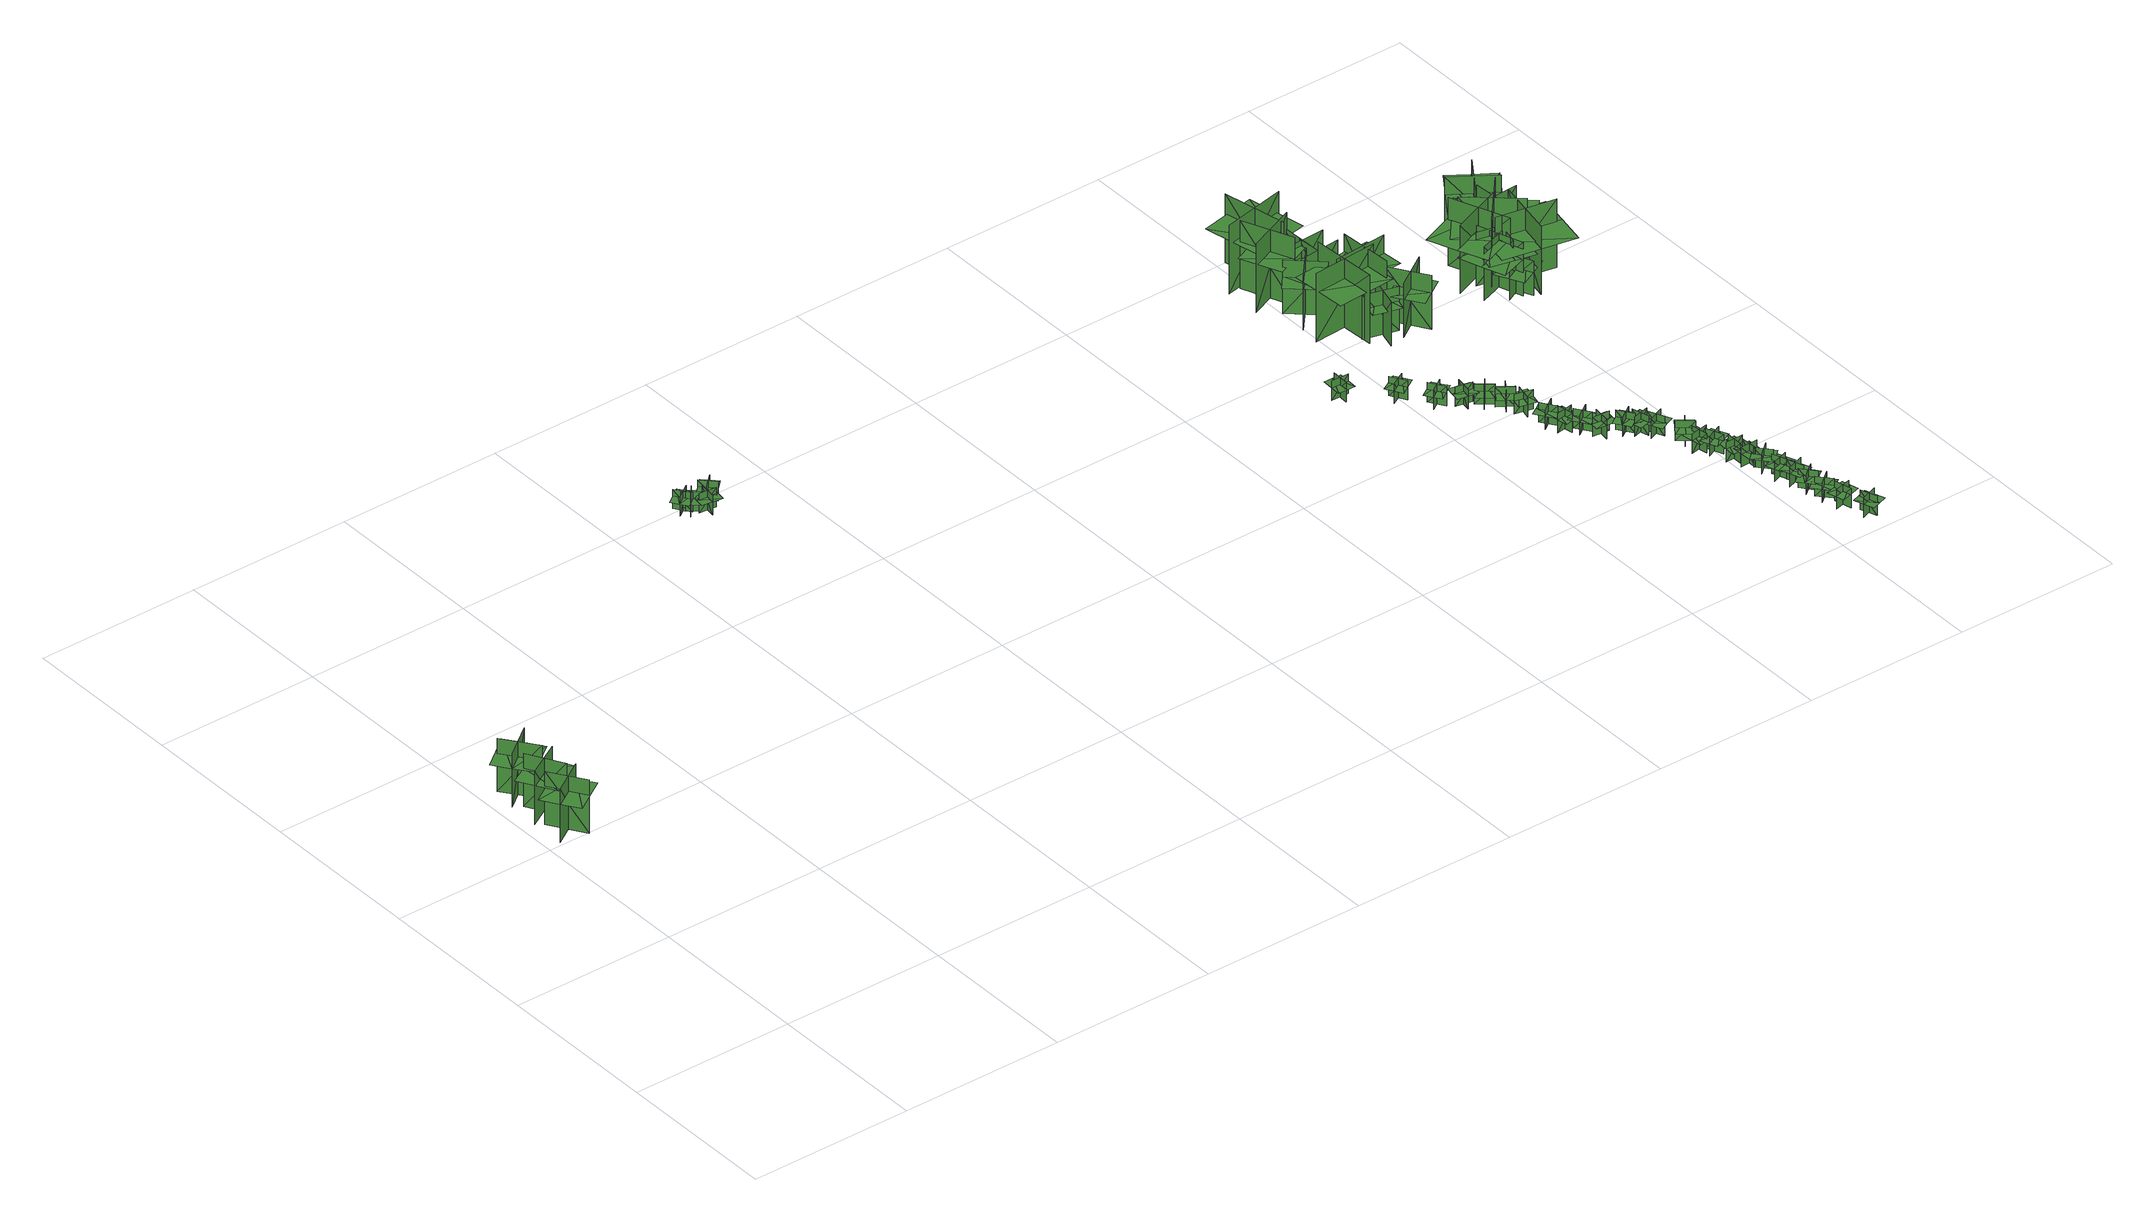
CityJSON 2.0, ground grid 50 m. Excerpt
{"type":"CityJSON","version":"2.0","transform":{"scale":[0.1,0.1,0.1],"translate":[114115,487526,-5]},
"CityObjects":{
"tree1":{"type":"SolitaryVegetationObject","geometry":[{"type":"MultiSurface","lod":"1","boundaries":[[[0,1,2]],[[0,2,3]],[[4,5,6]],[[4,6,7]],[[8,9,10]],[[8,10,11]],[[8,11,12]],[[8,12,13]]]}]},
"tree2":{"type":"SolitaryVegetationObject","geometry":[{"type":"MultiSurface","lod":"1","boundaries":[[[14,15,16]],[[14,16,17]],[[18,19,20]],[[18,20,21]],[[22,23,24]],[[22,24,25]],[[22,25,26]],[[22,26,27]]]}]},
"tree3":{"type":"SolitaryVegetationObject","geometry":[{"type":"MultiSurface","lod":"1","boundaries":[[[28,29,30]],[[28,30,31]],[[32,33,34]],[[32,34,35]],[[36,37,38]],[[36,38,39]],[[36,39,40]],[[36,40,41]]]}]},
"tree4":{"type":"SolitaryVegetationObject","geometry":[{"type":"MultiSurface","lod":"1","boundaries":[[[42,43,44]],[[42,44,45]],[[46,47,48]],[[46,48,49]],[[50,51,52]],[[50,52,53]],[[50,53,54]],[[50,54,55]]]}]},
"tree5":{"type":"SolitaryVegetationObject","geometry":[{"type":"MultiSurface","lod":"1","boundaries":[[[56,57,58]],[[56,58,59]],[[60,61,62]],[[60,62,63]],[[64,65,66]],[[64,66,67]],[[64,67,68]],[[64,68,69]]]}]},
"tree6":{"type":"SolitaryVegetationObject","geometry":[{"type":"MultiSurface","lod":"1","boundaries":[[[70,71,72]],[[70,72,73]],[[74,75,76]],[[74,76,77]],[[78,79,80]],[[78,80,81]],[[78,81,82]],[[78,82,83]]]}]},
"tree7":{"type":"SolitaryVegetationObject","geometry":[{"type":"MultiSurface","lod":"1","boundaries":[[[84,85,86]],[[84,86,87]],[[88,89,90]],[[88,90,91]],[[92,93,94]],[[92,94,95]],[[92,95,96]],[[92,96,97]]]}]},
"tree8":{"type":"SolitaryVegetationObject","geometry":[{"type":"MultiSurface","lod":"1","boundaries":[[[98,99,100]],[[98,100,101]],[[102,103,104]],[[102,104,105]],[[106,107,108]],[[106,108,109]],[[106,109,110]],[[106,110,111]]]}]},
"tree9":{"type":"SolitaryVegetationObject","geometry":[{"type":"MultiSurface","lod":"1","boundaries":[[[112,113,114]],[[112,114,115]],[[116,117,118]],[[116,118,119]],[[120,121,122]],[[120,122,123]],[[120,123,124]],[[120,124,125]]]}]},
"tree10":{"type":"SolitaryVegetationObject","geometry":[{"type":"MultiSurface","lod":"1","boundaries":[[[126,127,128]],[[126,128,129]],[[130,131,132]],[[130,132,133]],[[134,135,136]],[[134,136,137]],[[134,137,138]],[[134,138,139]]]}]},
"tree11":{"type":"SolitaryVegetationObject","geometry":[{"type":"MultiSurface","lod":"1","boundaries":[[[140,141,142]],[[140,142,143]],[[144,145,146]],[[144,146,147]],[[148,149,150]],[[148,150,151]],[[148,151,152]],[[148,152,153]]]}]},
"tree12":{"type":"SolitaryVegetationObject","geometry":[{"type":"MultiSurface","lod":"1","boundaries":[[[154,155,156]],[[154,156,157]],[[158,159,160]],[[158,160,161]],[[162,163,164]],[[162,164,165]],[[162,165,166]],[[162,166,167]]]}]},
"tree13":{"type":"SolitaryVegetationObject","geometry":[{"type":"MultiSurface","lod":"1","boundaries":[[[168,169,170]],[[168,170,171]],[[172,173,174]],[[172,174,175]],[[176,177,178]],[[176,178,179]],[[176,179,180]],[[176,180,181]]]}]},
"tree14":{"type":"SolitaryVegetationObject","geometry":[{"type":"MultiSurface","lod":"1","boundaries":[[[182,183,184]],[[182,184,185]],[[186,187,188]],[[186,188,189]],[[190,191,192]],[[190,192,193]],[[190,193,194]],[[190,194,195]]]}]},
"tree15":{"type":"SolitaryVegetationObject","geometry":[{"type":"MultiSurface","lod":"1","boundaries":[[[196,197,198]],[[196,198,199]],[[200,201,202]],[[200,202,203]],[[204,205,206]],[[204,206,207]],[[204,207,208]],[[204,208,209]]]}]},
"tree16":{"type":"SolitaryVegetationObject","geometry":[{"type":"MultiSurface","lod":"1","boundaries":[[[210,211,212]],[[210,212,213]],[[214,215,216]],[[214,216,217]],[[218,219,220]],[[218,220,221]],[[218,221,222]],[[218,222,223]]]}]},
"tree17":{"type":"SolitaryVegetationObject","geometry":[{"type":"MultiSurface","lod":"1","boundaries":[[[224,225,226]],[[224,226,227]],[[228,229,230]],[[228,230,231]],[[232,233,234]],[[232,234,235]],[[232,235,236]],[[232,236,237]]]}]},
"tree18":{"type":"SolitaryVegetationObject","geometry":[{"type":"MultiSurface","lod":"1","boundaries":[[[238,239,240]],[[238,240,241]],[[242,243,244]],[[242,244,245]],[[246,247,248]],[[246,248,249]],[[246,249,250]],[[246,250,251]]]}]},
"tree19":{"type":"SolitaryVegetationObject","geometry":[{"type":"MultiSurface","lod":"1","boundaries":[[[252,253,254]],[[252,254,255]],[[256,257,258]],[[256,258,259]],[[260,261,262]],[[260,262,263]],[[260,263,264]],[[260,264,265]]]}]},
"tree20":{"type":"SolitaryVegetationObject","geometry":[{"type":"MultiSurface","lod":"1","boundaries":[[[266,267,268]],[[266,268,269]],[[270,271,272]],[[270,272,273]],[[274,275,276]],[[274,276,277]],[[274,277,278]],[[274,278,279]]]}]},
"tree21":{"type":"SolitaryVegetationObject","geometry":[{"type":"MultiSurface","lod":"1","boundaries":[[[280,281,282]],[[280,282,283]],[[284,285,286]],[[284,286,287]],[[288,289,290]],[[288,290,291]],[[288,291,292]],[[288,292,293]]]}]},
"tree22":{"type":"SolitaryVegetationObject","geometry":[{"type":"MultiSurface","lod":"1","boundaries":[[[294,295,296]],[[294,296,297]],[[298,299,300]],[[298,300,301]],[[302,303,304]],[[302,304,305]],[[302,305,306]],[[302,306,307]]]}]},
"tree23":{"type":"SolitaryVegetationObject","geometry":[{"type":"MultiSurface","lod":"1","boundaries":[[[308,309,310]],[[308,310,311]],[[312,313,314]],[[312,314,315]],[[316,317,318]],[[316,318,319]],[[316,319,320]],[[316,320,321]]]}]},
"tree24":{"type":"SolitaryVegetationObject","geometry":[{"type":"MultiSurface","lod":"1","boundaries":[[[322,323,324]],[[322,324,325]],[[326,327,328]],[[326,328,329]],[[330,331,332]],[[330,332,333]],[[330,333,334]],[[330,334,335]]]}]},
"tree25":{"type":"SolitaryVegetationObject","geometry":[{"type":"MultiSurface","lod":"1","boundaries":[[[336,337,338]],[[336,338,339]],[[340,341,342]],[[340,342,343]],[[344,345,346]],[[344,346,347]],[[344,347,348]],[[344,348,349]]]}]},
"tree26":{"type":"SolitaryVegetationObject","geometry":[{"type":"MultiSurface","lod":"1","boundaries":[[[350,351,352]],[[350,352,353]],[[354,355,356]],[[354,356,357]],[[358,359,360]],[[358,360,361]],[[358,361,362]],[[358,362,363]]]}]},
"tree27":{"type":"SolitaryVegetationObject","geometry":[{"type":"MultiSurface","lod":"1","boundaries":[[[364,365,366]],[[364,366,367]],[[368,369,370]],[[368,370,371]],[[372,373,374]],[[372,374,375]],[[372,375,376]],[[372,376,377]]]}]},
"tree28":{"type":"SolitaryVegetationObject","geometry":[{"type":"MultiSurface","lod":"1","boundaries":[[[378,379,380]],[[378,380,381]],[[382,383,384]],[[382,384,385]],[[386,387,388]],[[386,388,389]],[[386,389,390]],[[386,390,391]]]}]},
"tree29":{"type":"SolitaryVegetationObject","geometry":[{"type":"MultiSurface","lod":"1","boundaries":[[[392,393,394]],[[392,394,395]],[[396,397,398]],[[396,398,399]],[[400,401,402]],[[400,402,403]],[[400,404,405]],[[400,405,401]]]}]},
"tree30":{"type":"SolitaryVegetationObject","geometry":[{"type":"MultiSurface","lod":"1","boundaries":[[[406,407,408]],[[406,408,409]],[[410,411,412]],[[410,412,413]],[[414,415,416]],[[414,416,417]],[[414,417,418]],[[414,418,419]]]}]},
"tree31":{"type":"SolitaryVegetationObject","geometry":[{"type":"MultiSurface","lod":"1","boundaries":[[[420,421,422]],[[420,422,423]],[[424,425,426]],[[424,426,427]],[[428,429,430]],[[428,430,431]],[[428,431,432]],[[428,432,433]]]}]},
"tree32":{"type":"SolitaryVegetationObject","geometry":[{"type":"MultiSurface","lod":"1","boundaries":[[[434,435,436]],[[434,436,437]],[[438,439,440]],[[438,440,441]],[[442,443,444]],[[442,444,445]],[[442,445,446]],[[442,446,447]]]}]},
"tree33":{"type":"SolitaryVegetationObject","geometry":[{"type":"MultiSurface","lod":"1","boundaries":[[[448,449,450]],[[448,450,451]],[[452,453,454]],[[452,454,455]],[[456,457,458]],[[456,458,459]],[[456,459,460]],[[456,460,461]]]}]},
"tree34":{"type":"SolitaryVegetationObject","geometry":[{"type":"MultiSurface","lod":"1","boundaries":[[[462,463,464]],[[462,464,465]],[[466,467,468]],[[466,468,469]],[[470,471,472]],[[470,472,473]],[[470,473,474]],[[470,474,475]]]}]},
"tree35":{"type":"SolitaryVegetationObject","geometry":[{"type":"MultiSurface","lod":"1","boundaries":[[[476,477,478]],[[476,478,479]],[[480,481,482]],[[480,482,483]],[[484,485,486]],[[484,486,487]],[[484,487,488]],[[484,488,489]]]}]},
"tree36":{"type":"SolitaryVegetationObject","geometry":[{"type":"MultiSurface","lod":"1","boundaries":[[[490,491,492]],[[490,492,493]],[[494,495,496]],[[494,496,497]],[[498,499,500]],[[498,500,501]],[[498,501,502]],[[498,502,503]]]}]},
"tree37":{"type":"SolitaryVegetationObject","geometry":[{"type":"MultiSurface","lod":"1","boundaries":[[[504,505,506]],[[504,506,507]],[[508,509,510]],[[508,510,511]],[[512,513,514]],[[512,514,515]],[[512,515,516]],[[512,516,517]]]}]},
"tree38":{"type":"SolitaryVegetationObject","geometry":[{"type":"MultiSurface","lod":"1","boundaries":[[[518,519,520]],[[518,520,521]],[[522,523,524]],[[522,524,525]],[[526,527,528]],[[526,528,529]],[[526,529,530]],[[526,530,531]]]}]},
"tree39":{"type":"SolitaryVegetationObject","geometry":[{"type":"MultiSurface","lod":"1","boundaries":[[[532,533,534]],[[532,534,535]],[[536,537,538]],[[536,538,539]],[[540,541,542]],[[540,542,543]],[[540,543,544]],[[540,544,545]]]}]},
"tree40":{"type":"SolitaryVegetationObject","geometry":[{"type":"MultiSurface","lod":"1","boundaries":[[[546,547,548]],[[546,548,549]],[[550,551,552]],[[550,552,553]],[[554,555,556]],[[554,556,557]],[[554,557,558]],[[554,558,559]]]}]},
"tree41":{"type":"SolitaryVegetationObject","geometry":[{"type":"MultiSurface","lod":"1","boundaries":[[[560,561,562]],[[560,562,563]],[[564,565,566]],[[564,566,567]],[[568,569,570]],[[568,570,571]],[[568,571,572]],[[568,572,573]]]}]},
"tree42":{"type":"SolitaryVegetationObject","geometry":[{"type":"MultiSurface","lod":"1","boundaries":[[[574,575,576]],[[574,576,577]],[[578,579,580]],[[578,580,581]],[[582,583,584]],[[582,584,585]],[[582,585,586]],[[582,586,587]]]}]},
"tree43":{"type":"SolitaryVegetationObject","geometry":[{"type":"MultiSurface","lod":"1","boundaries":[[[588,589,590]],[[588,590,591]],[[592,593,594]],[[592,594,595]],[[596,597,598]],[[596,598,599]],[[596,599,600]],[[596,600,601]]]}]},
"tree44":{"type":"SolitaryVegetationObject","geometry":[{"type":"MultiSurface","lod":"1","boundaries":[[[602,603,604]],[[602,604,605]],[[606,607,608]],[[606,608,609]],[[610,611,612]],[[610,612,613]],[[610,613,614]],[[610,614,615]]]}]},
"tree45":{"type":"SolitaryVegetationObject","geometry":[{"type":"MultiSurface","lod":"1","boundaries":[[[616,617,618]],[[616,618,619]],[[620,621,622]],[[620,622,623]],[[624,625,626]],[[624,626,627]],[[624,627,628]],[[624,628,629]]]}]},
"tree46":{"type":"SolitaryVegetationObject","geometry":[{"type":"MultiSurface","lod":"1","boundaries":[[[630,631,632]],[[630,632,633]],[[634,635,636]],[[634,636,637]],[[638,639,640]],[[638,640,641]],[[638,641,642]],[[638,642,643]]]}]},
"tree47":{"type":"SolitaryVegetationObject","geometry":[{"type":"MultiSurface","lod":"1","boundaries":[[[644,645,646]],[[644,646,647]],[[648,649,650]],[[648,650,651]],[[652,653,654]],[[652,654,655]],[[652,655,656]],[[652,656,657]]]}]},
"tree48":{"type":"SolitaryVegetationObject","geometry":[{"type":"MultiSurface","lod":"1","boundaries":[[[658,659,660]],[[658,660,661]],[[662,663,664]],[[662,664,665]],[[666,667,668]],[[666,668,669]],[[666,669,670]],[[666,670,671]]]}]},
"tree49":{"type":"SolitaryVegetationObject","geometry":[{"type":"MultiSurface","lod":"1","boundaries":[[[672,673,674]],[[672,674,675]],[[676,677,678]],[[676,678,679]],[[680,681,682]],[[680,682,683]],[[680,683,684]],[[680,684,685]]]}]},
"tree50":{"type":"SolitaryVegetationObject","geometry":[{"type":"MultiSurface","lod":"1","boundaries":[[[686,687,688]],[[686,688,689]],[[690,691,692]],[[690,692,693]],[[694,695,696]],[[694,696,697]],[[694,697,698]],[[694,698,699]]]}]}
},
"vertices":[
[129,998,10],[63,1101,10],[63,1101,179],[129,998,179],[147,1077,10],[44,1011,10],[44,1011,179],[147,1077,179],[147,1077,132],[114,1129,132],[11,1063,132],[44,1011,132],[77,960,132],[180,1026,132],
[147,1176,11],[41,1115,11],[41,1115,180],[147,1176,180],[69,1197,11],[129,1092,11],[129,1092,180],[69,1197,180],[69,1197,133],[16,1167,133],[77,1061,133],[129,1092,133],[182,1122,133],[121,1228,133],
[56,1293,12],[128,1195,12],[128,1195,181],[56,1293,181],[43,1213,12],[141,1286,12],[141,1286,181],[43,1213,181],[43,1213,134],[80,1164,134],[177,1237,134],[141,1286,134],[105,1335,134],[7,1262,134],
[1221,1948,32],[1221,1948,94],[1190,1992,94],[1190,1992,32],[1185,1955,32],[1185,1955,94],[1228,1985,94],[1228,1985,32],[1179,1950,74],[1194,1929,74],[1247,1966,74],[1231,1988,74],[1216,2009,74],[1164,1972,74],
[1200,1971,32],[1200,1971,94],[1241,1937,94],[1241,1937,32],[1236,1974,32],[1236,1974,94],[1203,1934,94],[1203,1934,32],[1241,1980,74],[1221,1997,74],[1180,1948,74],[1200,1931,74],[1221,1913,74],[1262,1963,74],
[1253,1905,33],[1253,1905,95],[1260,1958,95],[1260,1958,33],[1232,1934,33],[1232,1934,95],[1283,1928,95],[1283,1928,33],[1224,1935,75],[1220,1909,75],[1284,1900,75],[1288,1927,75],[1291,1953,75],[1228,1962,75],
[1301,1943,35],[1301,1943,97],[1265,1982,97],[1265,1982,35],[1265,1945,35],[1265,1945,97],[1303,1980,97],[1303,1980,35],[1259,1940,77],[1278,1920,77],[1325,1964,77],[1306,1984,77],[1288,2003,77],[1241,1959,77],
[2837,1309,37],[2837,1309,99],[2890,1307,99],[2890,1307,37],[2864,1333,37],[2864,1333,99],[2862,1281,99],[2862,1281,37],[2864,1341,78],[2838,1342,78],[2835,1278,78],[2862,1277,78],[2889,1276,78],[2891,1340,78],
[2967,1234,37],[2967,1234,99],[2994,1188,99],[2994,1188,37],[3001,1224,37],[3001,1224,99],[2957,1198,99],[2957,1198,37],[3008,1228,79],[2995,1251,79],[2939,1219,79],[2953,1196,79],[2967,1172,79],[3022,1205,79],
[3027,1148,38],[3027,1148,100],[3056,1104,100],[3056,1104,38],[3062,1140,38],[3062,1140,100],[3019,1111,100],[3019,1111,38],[3068,1145,80],[3054,1167,80],[3000,1131,80],[3015,1109,80],[3030,1087,80],[3083,1123,80],
[3088,1054,41],[3088,1054,103],[3098,1106,103],[3098,1106,41],[3069,1084,41],[3069,1084,103],[3119,1074,103],[3119,1074,41],[3061,1085,83],[3056,1059,83],[3119,1047,83],[3124,1073,83],[3129,1099,83],[3066,1112,83],
[3116,1063,41],[3116,1063,103],[3158,1029,103],[3158,1029,41],[3152,1066,41],[3152,1066,103],[3120,1026,103],[3120,1026,41],[3157,1072,82],[3136,1089,82],[3096,1039,82],[3117,1022,82],[3138,1005,82],[3178,1055,82],
[3195,989,40],[3195,989,102],[3151,1020,102],[3151,1020,40],[3159,984,40],[3159,984,102],[3189,1026,102],[3189,1026,40],[3154,977,82],[3176,962,82],[3213,1014,82],[3192,1030,82],[3170,1045,82],[3133,993,82],
[3194,865,35],[3194,865,97],[3239,895,97],[3239,895,35],[3202,901,35],[3202,901,97],[3231,858,97],[3231,858,35],[3198,907,77],[3175,892,77],[3211,839,77],[3233,854,77],[3256,869,77],[3220,922,77],
[3170,964,40],[3170,964,102],[3222,951,102],[3222,951,40],[3201,982,40],[3201,982,102],[3189,932,102],[3189,932,40],[3203,990,82],[3177,996,82],[3162,934,82],[3188,928,82],[3214,921,82],[3229,984,82],
[3212,834,33],[3212,834,95],[3264,843,95],[3264,843,33],[3233,863,33],[3233,863,95],[3242,812,95],[3242,812,33],[3231,871,75],[3205,866,75],[3217,803,75],[3243,808,75],[3269,813,75],[3258,876,75],
[3249,789,35],[3249,789,97],[3293,819,97],[3293,819,35],[3256,824,35],[3256,824,97],[3285,782,97],[3285,782,35],[3252,831,76],[3230,816,76],[3266,763,76],[3288,778,76],[3310,793,76],[3274,846,76],
[3059,1698,40],[2974,1603,40],[2974,1603,211],[3059,1698,211],[2978,1694,40],[2978,1694,211],[3072,1608,211],[3072,1608,40],[2978,1694,157],[2942,1654,157],[3018,1586,157],[3053,1625,157],[3089,1665,157],[3013,1733,157],
[3301,786,34],[3301,786,96],[3295,733,96],[3295,733,34],[3323,758,34],[3323,758,96],[3272,763,96],[3272,763,34],[3331,757,76],[3334,783,76],[3270,791,76],[3267,764,76],[3264,737,76],[3328,730,76],
[2928,1742,39],[3078,1805,39],[3078,1805,256],[2928,1742,256],[3025,1703,39],[3025,1703,256],[2961,1853,256],[2961,1853,39],[3025,1703,188],[3087,1730,188],[3037,1850,188],[2974,1823,188],[2911,1797,188],[2962,1677,188],
[3062,1652,36],[3075,1452,36],[3075,1452,254],[3062,1652,254],[2969,1543,36],[3169,1556,36],[3169,1556,254],[2969,1543,254],[2977,1544,193],[2982,1456,193],[3166,1468,193],[3160,1555,193],[3155,1643,193],[2971,1631,193],
[3169,1446,40],[3068,1474,40],[3068,1474,180],[3169,1446,180],[3136,1504,40],[3136,1504,180],[3108,1403,180],[3108,1403,40],[3136,1504,136],[3094,1516,136],[3071,1435,136],[3113,1423,136],[3155,1412,136],[3178,1492,136],
[3366,703,38],[3366,703,100],[3336,747,100],[3336,747,38],[3330,710,38],[3330,710,100],[3373,739,100],[3373,739,38],[3324,706,80],[3339,684,80],[3392,720,80],[3377,742,80],[3362,764,80],[3309,728,80],
[3387,673,38],[3387,673,100],[3373,725,100],[3373,725,38],[3356,692,38],[3356,692,100],[3406,705,100],[3406,705,38],[3348,690,80],[3355,664,80],[3417,680,80],[3410,706,80],[3404,732,80],[3342,716,80],
[3021,1671,36],[3149,1681,36],[3149,1681,206],[3021,1671,206],[3084,1618,36],[3084,1618,206],[3075,1746,206],[3075,1746,36],[3084,1618,153],[3137,1622,153],[3130,1724,153],[3076,1720,153],[3023,1716,153],[3030,1614,153],
[2930,1859,32],[3126,1899,32],[3126,1899,250],[2930,1859,250],[3050,1781,32],[3010,1978,32],[3010,1978,250],[3050,1781,250],[3048,1789,189],[3134,1806,189],[3098,1987,189],[3012,1970,189],[2926,1952,189],[2962,1772,189],
[3430,678,39],[3430,678,101],[3382,656,101],[3382,656,39],[3417,645,39],[3417,645,101],[3396,692,101],[3396,692,39],[3420,638,80],[3445,649,80],[3418,707,80],[3394,696,80],[3369,685,80],[3396,626,80],
[3020,1738,34],[3148,1742,34],[3148,1742,205],[3020,1738,205],[3080,1682,34],[3080,1682,205],[3076,1810,205],[3076,1810,34],[3080,1682,151],[3133,1684,151],[3130,1786,151],[3077,1785,151],[3023,1783,151],[3027,1681,151],
[3055,1565,30],[3220,1576,30],[3220,1576,249],[3055,1565,249],[3154,1480,30],[3143,1645,30],[3143,1645,249],[3154,1480,249],[3069,1566,193],[3220,1576,193],[3215,1642,193],[3065,1631,193],[3073,1501,193],[3224,1511,193],
[3430,544,33],[3430,544,95],[3483,553,95],[3483,553,33],[3452,573,33],[3452,573,95],[3460,522,95],[3460,522,33],[3450,581,75],[3424,577,75],[3434,514,75],[3460,518,75],[3487,522,75],[3477,585,75],
[3425,611,39],[3425,611,101],[3468,579,101],[3468,579,39],[3461,616,39],[3461,616,101],[3430,574,101],[3430,574,39],[3466,622,81],[3444,638,81],[3406,586,81],[3428,570,81],[3449,554,81],[3487,606,81],
[3555,156,37],[3555,156,99],[3596,190,99],[3596,190,37],[3558,192,37],[3558,192,99],[3591,152,99],[3591,152,37],[3553,198,79],[3533,181,79],[3574,132,79],[3594,149,79],[3615,166,79],[3574,215,79],
[3585,141,38],[3585,141,100],[3598,89,100],[3598,89,38],[3615,122,38],[3615,122,100],[3566,109,100],[3566,109,38],[3623,124,80],[3616,150,80],[3554,134,80],[3561,108,80],[3568,82,80],[3630,99,80],
[3579,204,38],[3579,204,100],[3546,246,100],[3546,246,38],[3543,209,38],[3543,209,100],[3584,241,100],[3584,241,38],[3537,204,80],[3553,183,80],[3604,222,80],[3587,243,80],[3571,265,80],[3520,225,80],
[3468,537,37],[3468,537,99],[3489,488,99],[3489,488,37],[3501,523,37],[3501,523,99],[3454,502,99],[3454,502,37],[3508,526,79],[3498,551,79],[3439,525,79],[3449,500,79],[3460,476,79],[3519,502,79],
[3579,278,40],[3579,278,102],[3529,260,102],[3529,260,40],[3563,245,40],[3563,245,102],[3546,294,102],[3546,294,40],[3566,238,82],[3591,247,82],[3570,307,82],[3544,298,82],[3519,290,82],[3540,229,82],
[3472,456,36],[3472,456,98],[3526,456,98],[3526,456,36],[3499,481,36],[3499,481,98],[3498,429,98],[3498,429,36],[3499,489,78],[3472,489,78],[3471,425,78],[3498,425,78],[3525,424,78],[3525,489,78],
[3540,413,39],[3540,413,101],[3487,411,101],[3487,411,39],[3515,387,39],[3515,387,101],[3513,438,101],[3513,438,39],[3516,379,80],[3542,380,80],[3540,444,80],[3513,443,80],[3486,442,80],[3489,378,80],
[3533,341,37],[3533,341,99],[3551,291,99],[3551,291,37],[3565,325,37],[3565,325,99],[3517,308,99],[3517,308,37],[3573,328,79],[3564,353,79],[3503,331,79],[3512,306,79],[3521,281,79],[3582,302,79],
[3649,56,35],[3649,56,97],[3599,38,97],[3599,38,35],[3633,23,35],[3633,23,97],[3615,72,97],[3615,72,35],[3635,16,77],[3661,25,77],[3639,85,77],[3614,76,77],[3589,67,77],[3610,7,77],
[3549,387,39],[3549,387,101],[3509,353,101],[3509,353,39],[3546,351,39],[3546,351,101],[3512,391,101],[3512,391,39],[3551,345,81],[3571,363,81],[3530,412,81],[3509,394,81],[3489,377,81],[3530,328,81],
[3160,1417,38],[3267,1487,38],[3267,1487,209],[3160,1417,209],[3240,1400,38],[3240,1400,209],[3170,1508,209],[3170,1508,38],[3240,1400,155],[3285,1429,155],[3229,1515,155],[3184,1486,155],[3140,1457,155],[3195,1371,155],
[3475,1513,35],[3475,1513,205],[3523,1374,205],[3523,1374,35],[3564,1468,35],[3564,1468,205],[3430,1421,205],[3430,1421,35],[3585,1475,150],[3561,1544,150],[3394,1487,150],[3418,1417,150],[3442,1348,150],[3608,1405,150],
[3452,1600,38],[3452,1600,255],[3521,1426,255],[3521,1426,38],[3567,1548,38],[3567,1548,255],[3399,1481,255],[3399,1481,38],[3593,1558,185],[3558,1645,185],[3349,1562,185],[3384,1475,185],[3419,1388,185],[3628,1471,185],
[3504,1441,37],[3504,1441,146],[3545,1357,146],[3545,1357,37],[3563,1420,37],[3563,1420,146],[3482,1380,146],[3482,1380,37],[3576,1426,110],[3555,1468,110],[3454,1418,110],[3475,1376,110],[3496,1334,110],[3596,1384,110],
[3452,1482,38],[3452,1482,209],[3595,1448,209],[3595,1448,38],[3537,1533,38],[3537,1533,209],[3505,1394,209],[3505,1394,38],[3542,1554,153],[3470,1570,153],[3430,1398,153],[3502,1382,153],[3574,1365,153],[3613,1537,153],
[3601,1592,41],[3601,1592,258],[3479,1450,258],[3479,1450,41],[3608,1465,41],[3608,1465,258],[3471,1583,258],[3471,1583,41],[3629,1447,187],[3690,1518,187],[3520,1665,187],[3459,1594,187],[3398,1523,187],[3568,1376,187],
[3561,1347,38],[3561,1347,255],[3597,1531,255],[3597,1531,38],[3492,1453,38],[3492,1453,255],[3669,1419,255],[3669,1419,38],[3465,1459,185],[3447,1367,185],[3667,1323,185],[3685,1415,185],[3703,1507,185],[3483,1551,185],
[3515,1572,42],[3515,1572,213],[3662,1580,213],[3662,1580,42],[3582,1645,42],[3582,1645,213],[3591,1503,213],[3591,1503,42],[3581,1667,157],[3508,1662,157],[3518,1486,157],[3591,1491,157],[3665,1495,157],[3655,1671,157],
[3662,1644,40],[3662,1644,211],[3541,1727,211],[3541,1727,40],[3564,1627,40],[3564,1627,211],[3644,1745,211],[3644,1745,40],[3552,1609,156],[3613,1568,156],[3712,1714,156],[3651,1755,156],[3590,1797,156],[3491,1651,156]
]}
